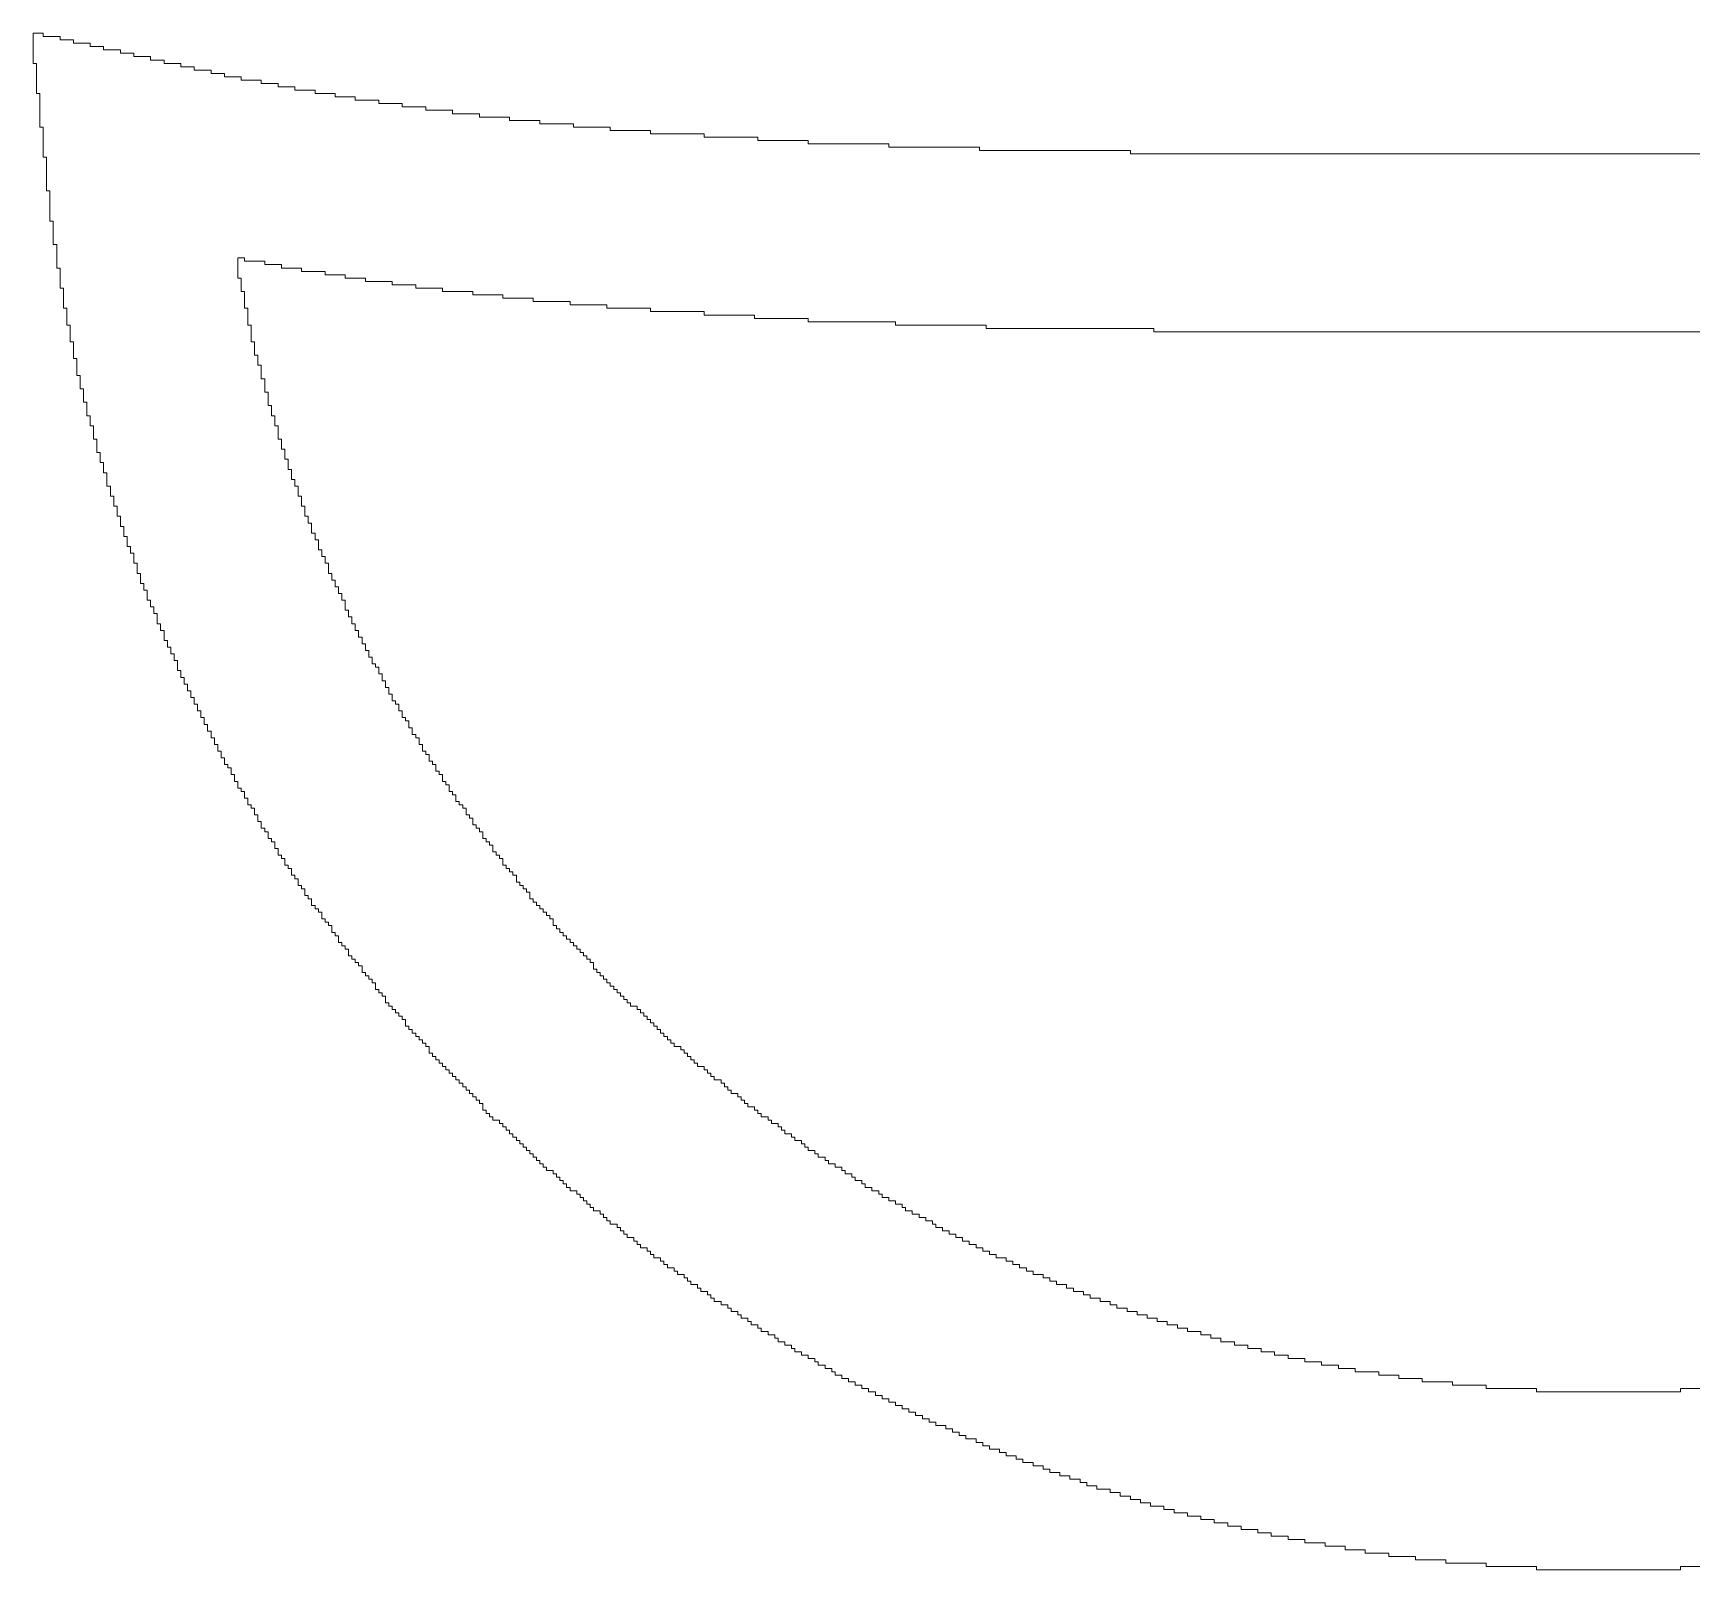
# Model space of a CAD drawing. Header units: inches. Extents: x 0.67 to 2.91, y 19.19 to 21.69.
# Drawn here: x 1.4774 to 1.8038, y 19.5007 to 19.803 of the extents above; entities that cross this region are included whole.
import ezdxf

# ---------------------------------------------------------------- set-up
doc = ezdxf.new("R2010")
doc.units = ezdxf.units.IN
doc.header["$LTSCALE"] = 1.21
doc.header["$MEASUREMENT"] = 0
doc.layers.add('R2V', color=7, linetype='Continuous')

msp = doc.modelspace()

# ---------------------------------------------------------------- linework, layer by layer
at = {"layer": 'R2V', "color": 5, "lineweight": 5}
for points in [[(1.81148, 19.50131, 0), (1.80158, 19.50131, 0), (1.80158, 19.50065, 0), (1.77319, 19.50065, 0), (1.77319, 19.50131, 0), (1.76329, 19.50131, 0), (1.76329, 19.50197, 0), (1.75536, 19.50197, 0), (1.75536, 19.50263, 0), (1.74942, 19.50263, 0), (1.74942, 19.50329, 0), (1.74414, 19.50329, 0), (1.74414, 19.50395, 0), (1.73952, 19.50395, 0), (1.73952, 19.50462, 0), (1.73556, 19.50462, 0), (1.73556, 19.50528, 0), (1.7316, 19.50528, 0), (1.7316, 19.50594, 0), (1.72763, 19.50594, 0), (1.72763, 19.5066, 0), (1.72433, 19.5066, 0), (1.72433, 19.50726, 0), (1.72103, 19.50726, 0), (1.72103, 19.50792, 0), (1.71839, 19.50792, 0), (1.71839, 19.50858, 0), (1.71509, 19.50858, 0), (1.71509, 19.50924, 0), (1.71245, 19.50924, 0), (1.71245, 19.5099, 0), (1.70981, 19.5099, 0), (1.70981, 19.51056, 0), (1.70717, 19.51056, 0), (1.70717, 19.51122, 0), (1.70453, 19.51122, 0), (1.70453, 19.51188, 0), (1.70189, 19.51188, 0), (1.70189, 19.51254, 0), (1.6999, 19.51254, 0), (1.6999, 19.5132, 0), (1.69726, 19.5132, 0), (1.69726, 19.51386, 0), (1.69528, 19.51386, 0), (1.69528, 19.51452, 0), (1.6933, 19.51452, 0), (1.6933, 19.51518, 0), (1.69132, 19.51518, 0), (1.69132, 19.51584, 0), (1.68934, 19.51584, 0), (1.68934, 19.5165, 0), (1.6867, 19.5165, 0), (1.6867, 19.51716, 0), (1.68472, 19.51716, 0), (1.68472, 19.51782, 0), (1.6834, 19.51782, 0), (1.6834, 19.51848, 0), (1.68142, 19.51848, 0), (1.68142, 19.51914, 0), (1.67944, 19.51914, 0), (1.67944, 19.5198, 0), (1.67746, 19.5198, 0), (1.67746, 19.52046, 0), (1.67614, 19.52046, 0), (1.67614, 19.52112, 0), (1.67416, 19.52112, 0), (1.67416, 19.52178, 0), (1.67217, 19.52178, 0), (1.67217, 19.52244, 0), (1.67085, 19.52244, 0), (1.67085, 19.5231, 0), (1.66887, 19.5231, 0), (1.66887, 19.52376, 0), (1.66755, 19.52376, 0), (1.66755, 19.52442, 0), (1.66557, 19.52442, 0), (1.66557, 19.52508, 0), (1.66425, 19.52508, 0), (1.66425, 19.52574, 0), (1.66293, 19.52574, 0), (1.66293, 19.5264, 0), (1.66095, 19.5264, 0), (1.66095, 19.52706, 0), (1.65963, 19.52706, 0), (1.65963, 19.52772, 0), (1.65831, 19.52772, 0), (1.65831, 19.52838, 0), (1.65699, 19.52838, 0), (1.65699, 19.52904, 0), (1.65501, 19.52904, 0), (1.65501, 19.5297, 0), (1.65369, 19.5297, 0), (1.65369, 19.53036, 0), (1.65237, 19.53036, 0), (1.65237, 19.53102, 0), (1.65105, 19.53102, 0), (1.65105, 19.53168, 0), (1.64973, 19.53168, 0), (1.64973, 19.53234, 0), (1.64841, 19.53234, 0), (1.64841, 19.53301, 0), (1.64709, 19.53301, 0), (1.64709, 19.53367, 0), (1.64577, 19.53367, 0), (1.64577, 19.53433, 0), (1.64444, 19.53433, 0), (1.64444, 19.53499, 0), (1.64312, 19.53499, 0), (1.64312, 19.53565, 0), (1.6418, 19.53565, 0), (1.6418, 19.53631, 0), (1.64048, 19.53631, 0), (1.64048, 19.53697, 0), (1.63916, 19.53697, 0), (1.63916, 19.53763, 0), (1.63784, 19.53763, 0), (1.63784, 19.53829, 0), (1.63652, 19.53829, 0), (1.63652, 19.53895, 0), (1.6352, 19.53895, 0), (1.6352, 19.53961, 0), (1.63454, 19.53961, 0), (1.63454, 19.54027, 0), (1.63322, 19.54027, 0), (1.63322, 19.54093, 0), (1.6319, 19.54093, 0), (1.6319, 19.54159, 0), (1.63124, 19.54159, 0), (1.63124, 19.54225, 0), (1.62992, 19.54225, 0), (1.62992, 19.54291, 0), (1.6286, 19.54291, 0), (1.6286, 19.54357, 0), (1.62728, 19.54357, 0), (1.62728, 19.54423, 0), (1.62662, 19.54423, 0), (1.62662, 19.54489, 0), (1.6253, 19.54489, 0), (1.6253, 19.54555, 0), (1.62398, 19.54555, 0), (1.62398, 19.54621, 0), (1.62332, 19.54621, 0), (1.62332, 19.54687, 0), (1.622, 19.54687, 0), (1.622, 19.54753, 0), (1.62068, 19.54753, 0), (1.62068, 19.54819, 0), (1.62002, 19.54819, 0), (1.62002, 19.54885, 0), (1.6187, 19.54885, 0), (1.6187, 19.54951, 0), (1.61804, 19.54951, 0), (1.61804, 19.55017, 0), (1.61671, 19.55017, 0), (1.61671, 19.55083, 0), (1.61605, 19.55083, 0), (1.61605, 19.55149, 0), (1.61473, 19.55149, 0), (1.61473, 19.55215, 0), (1.61407, 19.55215, 0), (1.61407, 19.55281, 0), (1.61275, 19.55281, 0), (1.61275, 19.55347, 0), (1.61143, 19.55347, 0), (1.61143, 19.55413, 0), (1.61077, 19.55413, 0), (1.61077, 19.55479, 0), (1.61011, 19.55479, 0), (1.61011, 19.55545, 0), (1.60879, 19.55545, 0), (1.60879, 19.55611, 0), (1.60813, 19.55611, 0), (1.60813, 19.55677, 0), (1.60681, 19.55677, 0), (1.60681, 19.55743, 0), (1.60615, 19.55743, 0), (1.60615, 19.55809, 0), (1.60549, 19.55809, 0), (1.60549, 19.55875, 0), (1.60417, 19.55875, 0), (1.60417, 19.55941, 0), (1.60351, 19.55941, 0), (1.60351, 19.56007, 0), (1.60219, 19.56007, 0), (1.60219, 19.56074, 0), (1.60153, 19.56074, 0), (1.60153, 19.5614, 0), (1.60087, 19.5614, 0), (1.60087, 19.56206, 0), (1.59955, 19.56206, 0), (1.59955, 19.56272, 0), (1.59889, 19.56272, 0), (1.59889, 19.56338, 0), (1.59823, 19.56338, 0), (1.59823, 19.56404, 0), (1.59691, 19.56404, 0), (1.59691, 19.5647, 0), (1.59625, 19.5647, 0), (1.59625, 19.56536, 0), (1.59559, 19.56536, 0), (1.59559, 19.56602, 0), (1.59427, 19.56602, 0), (1.59427, 19.56668, 0), (1.59361, 19.56668, 0), (1.59361, 19.56734, 0), (1.59295, 19.56734, 0), (1.59295, 19.568, 0), (1.59229, 19.568, 0), (1.59229, 19.56866, 0), (1.59097, 19.56866, 0), (1.59097, 19.56932, 0), (1.59031, 19.56932, 0), (1.59031, 19.56998, 0), (1.58965, 19.56998, 0), (1.58965, 19.57064, 0), (1.58899, 19.57064, 0), (1.58899, 19.5713, 0), (1.58766, 19.5713, 0), (1.58766, 19.57196, 0), (1.587, 19.57196, 0), (1.587, 19.57262, 0), (1.58634, 19.57262, 0), (1.58634, 19.57328, 0), (1.58568, 19.57328, 0), (1.58568, 19.57394, 0), (1.58502, 19.57394, 0), (1.58502, 19.5746, 0), (1.58436, 19.5746, 0), (1.58436, 19.57526, 0), (1.58304, 19.57526, 0), (1.58304, 19.57592, 0), (1.58238, 19.57592, 0), (1.58238, 19.57658, 0), (1.58172, 19.57658, 0), (1.58172, 19.57724, 0), (1.58106, 19.57724, 0), (1.58106, 19.5779, 0), (1.5804, 19.5779, 0), (1.5804, 19.57856, 0), (1.57974, 19.57856, 0), (1.57974, 19.57922, 0), (1.57842, 19.57922, 0), (1.57842, 19.57988, 0), (1.57776, 19.57988, 0), (1.57776, 19.58054, 0), (1.5771, 19.58054, 0), (1.5771, 19.5812, 0), (1.57644, 19.5812, 0), (1.57644, 19.58186, 0), (1.57578, 19.58186, 0), (1.57578, 19.58252, 0), (1.57512, 19.58252, 0), (1.57512, 19.58318, 0), (1.57446, 19.58318, 0), (1.57446, 19.58384, 0), (1.5738, 19.58384, 0), (1.5738, 19.5845, 0), (1.57314, 19.5845, 0), (1.57314, 19.58516, 0), (1.57248, 19.58516, 0), (1.57248, 19.58582, 0), (1.57182, 19.58582, 0), (1.57182, 19.58648, 0), (1.57116, 19.58648, 0), (1.57116, 19.58714, 0), (1.5705, 19.58714, 0), (1.5705, 19.5878, 0), (1.56984, 19.5878, 0), (1.56984, 19.58847, 0), (1.56918, 19.58847, 0), (1.56918, 19.58913, 0), (1.56786, 19.58913, 0), (1.56786, 19.58979, 0), (1.5672, 19.58979, 0), (1.5672, 19.59045, 0), (1.56654, 19.59045, 0), (1.56654, 19.59111, 0), (1.56588, 19.59111, 0), (1.56588, 19.59243, 0), (1.56522, 19.59243, 0), (1.56522, 19.59309, 0), (1.56456, 19.59309, 0), (1.56456, 19.59375, 0), (1.5639, 19.59375, 0), (1.5639, 19.59441, 0), (1.56324, 19.59441, 0), (1.56324, 19.59507, 0), (1.56258, 19.59507, 0), (1.56258, 19.59573, 0), (1.56192, 19.59573, 0), (1.56192, 19.59639, 0), (1.56126, 19.59639, 0), (1.56126, 19.59705, 0), (1.56059, 19.59705, 0), (1.56059, 19.59771, 0), (1.55993, 19.59771, 0), (1.55993, 19.59837, 0), (1.55927, 19.59837, 0), (1.55927, 19.59903, 0), (1.55861, 19.59903, 0), (1.55861, 19.59969, 0), (1.55795, 19.59969, 0), (1.55795, 19.60035, 0), (1.55729, 19.60035, 0), (1.55729, 19.60101, 0), (1.55663, 19.60101, 0), (1.55663, 19.60167, 0), (1.55597, 19.60167, 0), (1.55597, 19.60233, 0), (1.55531, 19.60233, 0), (1.55531, 19.60365, 0), (1.55465, 19.60365, 0), (1.55465, 19.60431, 0), (1.55399, 19.60431, 0), (1.55399, 19.60497, 0), (1.55333, 19.60497, 0), (1.55333, 19.60563, 0), (1.55267, 19.60563, 0), (1.55267, 19.60629, 0), (1.55201, 19.60629, 0), (1.55201, 19.60695, 0), (1.55135, 19.60695, 0), (1.55135, 19.60761, 0), (1.55069, 19.60761, 0), (1.55069, 19.60893, 0), (1.55003, 19.60893, 0), (1.55003, 19.60959, 0), (1.54937, 19.60959, 0), (1.54937, 19.61025, 0), (1.54871, 19.61025, 0), (1.54871, 19.61091, 0), (1.54805, 19.61091, 0), (1.54805, 19.61157, 0), (1.54739, 19.61157, 0), (1.54739, 19.61223, 0), (1.54673, 19.61223, 0), (1.54673, 19.61355, 0), (1.54607, 19.61355, 0), (1.54607, 19.61421, 0), (1.54541, 19.61421, 0), (1.54541, 19.61487, 0), (1.54475, 19.61487, 0), (1.54475, 19.61619, 0), (1.54409, 19.61619, 0), (1.54409, 19.61686, 0), (1.54343, 19.61686, 0), (1.54343, 19.61752, 0), (1.54277, 19.61752, 0), (1.54277, 19.61818, 0), (1.54211, 19.61818, 0), (1.54211, 19.6195, 0), (1.54145, 19.6195, 0), (1.54145, 19.62016, 0), (1.54079, 19.62016, 0), (1.54079, 19.62082, 0), (1.54013, 19.62082, 0), (1.54013, 19.62148, 0), (1.53947, 19.62148, 0), (1.53947, 19.6228, 0), (1.53881, 19.6228, 0), (1.53881, 19.62346, 0), (1.53815, 19.62346, 0), (1.53815, 19.62412, 0), (1.53749, 19.62412, 0), (1.53749, 19.62544, 0), (1.53683, 19.62544, 0), (1.53683, 19.6261, 0), (1.53617, 19.6261, 0), (1.53617, 19.62742, 0), (1.53551, 19.62742, 0), (1.53551, 19.62808, 0), (1.53485, 19.62808, 0), (1.53485, 19.62874, 0), (1.53419, 19.62874, 0), (1.53419, 19.63006, 0), (1.53353, 19.63006, 0), (1.53353, 19.63072, 0), (1.53287, 19.63072, 0), (1.53287, 19.63138, 0), (1.5322, 19.63138, 0), (1.5322, 19.6327, 0), (1.53154, 19.6327, 0), (1.53154, 19.63336, 0), (1.53088, 19.63336, 0), (1.53088, 19.63468, 0), (1.53022, 19.63468, 0), (1.53022, 19.63534, 0), (1.52956, 19.63534, 0), (1.52956, 19.63666, 0), (1.5289, 19.63666, 0), (1.5289, 19.63732, 0), (1.52824, 19.63732, 0), (1.52824, 19.63864, 0), (1.52758, 19.63864, 0), (1.52758, 19.6393, 0), (1.52692, 19.6393, 0), (1.52692, 19.64062, 0), (1.52626, 19.64062, 0), (1.52626, 19.64128, 0), (1.5256, 19.64128, 0), (1.5256, 19.6426, 0), (1.52494, 19.6426, 0), (1.52494, 19.64392, 0), (1.52428, 19.64392, 0), (1.52428, 19.64459, 0), (1.52362, 19.64459, 0), (1.52362, 19.64591, 0), (1.52296, 19.64591, 0), (1.52296, 19.64657, 0), (1.5223, 19.64657, 0), (1.5223, 19.64789, 0), (1.52164, 19.64789, 0), (1.52164, 19.64921, 0), (1.52098, 19.64921, 0), (1.52098, 19.65053, 0), (1.52032, 19.65053, 0), (1.52032, 19.65119, 0), (1.51966, 19.65119, 0), (1.51966, 19.65251, 0), (1.519, 19.65251, 0), (1.519, 19.65383, 0), (1.51834, 19.65383, 0), (1.51834, 19.65449, 0), (1.51768, 19.65449, 0), (1.51768, 19.65581, 0), (1.51702, 19.65581, 0), (1.51702, 19.65713, 0), (1.51636, 19.65713, 0), (1.51636, 19.65845, 0), (1.5157, 19.65845, 0), (1.5157, 19.65911, 0), (1.51504, 19.65911, 0), (1.51504, 19.66043, 0), (1.51438, 19.66043, 0), (1.51438, 19.66175, 0), (1.51372, 19.66175, 0), (1.51372, 19.66307, 0), (1.51306, 19.66307, 0), (1.51306, 19.66439, 0), (1.5124, 19.66439, 0), (1.5124, 19.66571, 0), (1.51174, 19.66571, 0), (1.51174, 19.66703, 0), (1.51108, 19.66703, 0), (1.51108, 19.66835, 0), (1.51042, 19.66835, 0), (1.51042, 19.66967, 0), (1.50976, 19.66967, 0), (1.50976, 19.67099, 0), (1.5091, 19.67099, 0), (1.5091, 19.67232, 0), (1.50844, 19.67232, 0), (1.50844, 19.67364, 0), (1.50778, 19.67364, 0), (1.50778, 19.67496, 0), (1.50712, 19.67496, 0), (1.50712, 19.67628, 0), (1.50646, 19.67628, 0), (1.50646, 19.6776, 0), (1.5058, 19.6776, 0), (1.5058, 19.67958, 0), (1.50514, 19.67958, 0), (1.50514, 19.6809, 0), (1.50447, 19.6809, 0), (1.50447, 19.68222, 0), (1.50381, 19.68222, 0), (1.50381, 19.68354, 0), (1.50315, 19.68354, 0), (1.50315, 19.68552, 0), (1.50249, 19.68552, 0), (1.50249, 19.68684, 0), (1.50183, 19.68684, 0), (1.50183, 19.68882, 0), (1.50117, 19.68882, 0), (1.50117, 19.69014, 0), (1.50051, 19.69014, 0), (1.50051, 19.69146, 0), (1.49985, 19.69146, 0), (1.49985, 19.69344, 0), (1.49919, 19.69344, 0), (1.49919, 19.69476, 0), (1.49853, 19.69476, 0), (1.49853, 19.69674, 0), (1.49787, 19.69674, 0), (1.49787, 19.69872, 0), (1.49721, 19.69872, 0), (1.49721, 19.70071, 0), (1.49655, 19.70071, 0), (1.49655, 19.70203, 0), (1.49589, 19.70203, 0), (1.49589, 19.70401, 0), (1.49523, 19.70401, 0), (1.49523, 19.70599, 0), (1.49457, 19.70599, 0), (1.49457, 19.70797, 0), (1.49391, 19.70797, 0), (1.49391, 19.70995, 0), (1.49325, 19.70995, 0), (1.49325, 19.71193, 0), (1.49259, 19.71193, 0), (1.49259, 19.71391, 0), (1.49193, 19.71391, 0), (1.49193, 19.71655, 0), (1.49127, 19.71655, 0), (1.49127, 19.71853, 0), (1.49061, 19.71853, 0), (1.49061, 19.72051, 0), (1.48995, 19.72051, 0), (1.48995, 19.72315, 0), (1.48929, 19.72315, 0), (1.48929, 19.72579, 0), (1.48863, 19.72579, 0), (1.48863, 19.72777, 0), (1.48797, 19.72777, 0), (1.48797, 19.73042, 0), (1.48731, 19.73042, 0), (1.48731, 19.73306, 0), (1.48665, 19.73306, 0), (1.48665, 19.7357, 0), (1.48599, 19.7357, 0), (1.48599, 19.739, 0), (1.48533, 19.739, 0), (1.48533, 19.7423, 0), (1.48467, 19.7423, 0), (1.48467, 19.7456, 0), (1.48401, 19.7456, 0), (1.48401, 19.7489, 0), (1.48335, 19.7489, 0), (1.48335, 19.75286, 0), (1.48269, 19.75286, 0), (1.48269, 19.75683, 0), (1.48203, 19.75683, 0), (1.48203, 19.76145, 0), (1.48137, 19.76145, 0), (1.48137, 19.76607, 0), (1.48071, 19.76607, 0), (1.48071, 19.77201, 0), (1.48005, 19.77201, 0), (1.48005, 19.77861, 0), (1.47939, 19.77861, 0), (1.47939, 19.78456, 0), (1.47873, 19.78456, 0), (1.47873, 19.79116, 0), (1.47807, 19.79116, 0), (1.47807, 19.7971, 0), (1.47741, 19.7971, 0), (1.47741, 19.80304, 0), (1.47939, 19.80304, 0), (1.47939, 19.80238, 0), (1.48269, 19.80238, 0), (1.48269, 19.80172, 0), (1.48533, 19.80172, 0), (1.48533, 19.80106, 0), (1.48863, 19.80106, 0), (1.48863, 19.8004, 0), (1.49127, 19.8004, 0), (1.49127, 19.79974, 0), (1.49457, 19.79974, 0), (1.49457, 19.79908, 0), (1.49721, 19.79908, 0), (1.49721, 19.79842, 0), (1.50051, 19.79842, 0), (1.50051, 19.79776, 0), (1.50315, 19.79776, 0), (1.50315, 19.7971, 0), (1.50646, 19.7971, 0), (1.50646, 19.79644, 0), (1.5091, 19.79644, 0), (1.5091, 19.79578, 0), (1.5124, 19.79578, 0), (1.5124, 19.79512, 0), (1.51504, 19.79512, 0), (1.51504, 19.79446, 0), (1.51834, 19.79446, 0), (1.51834, 19.7938, 0), (1.5223, 19.7938, 0), (1.5223, 19.79314, 0), (1.5256, 19.79314, 0), (1.5256, 19.79248, 0), (1.5289, 19.79248, 0), (1.5289, 19.79182, 0), (1.53287, 19.79182, 0), (1.53287, 19.79116, 0), (1.53683, 19.79116, 0), (1.53683, 19.7905, 0), (1.54079, 19.7905, 0), (1.54079, 19.78984, 0), (1.54541, 19.78984, 0), (1.54541, 19.78918, 0), (1.55003, 19.78918, 0), (1.55003, 19.78852, 0), (1.55465, 19.78852, 0), (1.55465, 19.78786, 0), (1.55993, 19.78786, 0), (1.55993, 19.7872, 0), (1.56522, 19.7872, 0), (1.56522, 19.78654, 0), (1.57116, 19.78654, 0), (1.57116, 19.78588, 0), (1.5771, 19.78588, 0), (1.5771, 19.78522, 0), (1.5837, 19.78522, 0), (1.5837, 19.78456, 0), (1.59097, 19.78456, 0), (1.59097, 19.78389, 0), (1.59889, 19.78389, 0), (1.59889, 19.78323, 0), (1.60945, 19.78323, 0), (1.60945, 19.78257, 0), (1.62002, 19.78257, 0), (1.62002, 19.78191, 0), (1.62992, 19.78191, 0), (1.62992, 19.78125, 0), (1.64577, 19.78125, 0), (1.64577, 19.78059, 0), (1.66359, 19.78059, 0), (1.66359, 19.77993, 0), (1.6933, 19.77993, 0), (1.6933, 19.77927, 0), (1.88147, 19.77927, 0)], [(1.87685, 19.74428, 0), (1.69792, 19.74428, 0), (1.69792, 19.74494, 0), (1.66491, 19.74494, 0), (1.66491, 19.7456, 0), (1.64709, 19.7456, 0), (1.64709, 19.74626, 0), (1.62992, 19.74626, 0), (1.62992, 19.74692, 0), (1.61936, 19.74692, 0), (1.61936, 19.74758, 0), (1.60945, 19.74758, 0), (1.60945, 19.74824, 0), (1.59889, 19.74824, 0), (1.59889, 19.7489, 0), (1.59031, 19.7489, 0), (1.59031, 19.74956, 0), (1.58304, 19.74956, 0), (1.58304, 19.75022, 0), (1.57578, 19.75022, 0), (1.57578, 19.75088, 0), (1.56984, 19.75088, 0), (1.56984, 19.75154, 0), (1.5639, 19.75154, 0), (1.5639, 19.7522, 0), (1.55795, 19.7522, 0), (1.55795, 19.75286, 0), (1.55267, 19.75286, 0), (1.55267, 19.75352, 0), (1.54805, 19.75352, 0), (1.54805, 19.75418, 0), (1.54277, 19.75418, 0), (1.54277, 19.75484, 0), (1.53881, 19.75484, 0), (1.53881, 19.7555, 0), (1.53485, 19.7555, 0), (1.53485, 19.75616, 0), (1.53022, 19.75616, 0), (1.53022, 19.75683, 0), (1.52626, 19.75683, 0), (1.52626, 19.75749, 0), (1.52296, 19.75749, 0), (1.52296, 19.75815, 0), (1.519, 19.75815, 0), (1.519, 19.75881, 0), (1.51768, 19.75881, 0), (1.51768, 19.75484, 0), (1.51834, 19.75484, 0), (1.51834, 19.7522, 0), (1.519, 19.7522, 0), (1.519, 19.7489, 0), (1.51966, 19.7489, 0), (1.51966, 19.7456, 0), (1.52032, 19.7456, 0), (1.52032, 19.7423, 0), (1.52098, 19.7423, 0), (1.52098, 19.73966, 0), (1.52164, 19.73966, 0), (1.52164, 19.73768, 0), (1.5223, 19.73768, 0), (1.5223, 19.73504, 0), (1.52296, 19.73504, 0), (1.52296, 19.7324, 0), (1.52362, 19.7324, 0), (1.52362, 19.72976, 0), (1.52428, 19.72976, 0), (1.52428, 19.72777, 0), (1.52494, 19.72777, 0), (1.52494, 19.72579, 0), (1.5256, 19.72579, 0), (1.5256, 19.72315, 0), (1.52626, 19.72315, 0), (1.52626, 19.72117, 0), (1.52692, 19.72117, 0), (1.52692, 19.71919, 0), (1.52758, 19.71919, 0), (1.52758, 19.71721, 0), (1.52824, 19.71721, 0), (1.52824, 19.71523, 0), (1.5289, 19.71523, 0), (1.5289, 19.71391, 0), (1.52956, 19.71391, 0), (1.52956, 19.71193, 0), (1.53022, 19.71193, 0), (1.53022, 19.70995, 0), (1.53088, 19.70995, 0), (1.53088, 19.70797, 0), (1.53154, 19.70797, 0), (1.53154, 19.70665, 0), (1.5322, 19.70665, 0), (1.5322, 19.70467, 0), (1.53287, 19.70467, 0), (1.53287, 19.70335, 0), (1.53353, 19.70335, 0), (1.53353, 19.70137, 0), (1.53419, 19.70137, 0), (1.53419, 19.70004, 0), (1.53485, 19.70004, 0), (1.53485, 19.69872, 0), (1.53551, 19.69872, 0), (1.53551, 19.69674, 0), (1.53617, 19.69674, 0), (1.53617, 19.69542, 0), (1.53683, 19.69542, 0), (1.53683, 19.6941, 0), (1.53749, 19.6941, 0), (1.53749, 19.69278, 0), (1.53815, 19.69278, 0), (1.53815, 19.69146, 0), (1.53881, 19.69146, 0), (1.53881, 19.68948, 0), (1.53947, 19.68948, 0), (1.53947, 19.68816, 0), (1.54013, 19.68816, 0), (1.54013, 19.68684, 0), (1.54079, 19.68684, 0), (1.54079, 19.68552, 0), (1.54145, 19.68552, 0), (1.54145, 19.6842, 0), (1.54211, 19.6842, 0), (1.54211, 19.68288, 0), (1.54277, 19.68288, 0), (1.54277, 19.68156, 0), (1.54343, 19.68156, 0), (1.54343, 19.68024, 0), (1.54409, 19.68024, 0), (1.54409, 19.67892, 0), (1.54475, 19.67892, 0), (1.54475, 19.67826, 0), (1.54541, 19.67826, 0), (1.54541, 19.67694, 0), (1.54607, 19.67694, 0), (1.54607, 19.67562, 0), (1.54673, 19.67562, 0), (1.54673, 19.6743, 0), (1.54739, 19.6743, 0), (1.54739, 19.67298, 0), (1.54805, 19.67298, 0), (1.54805, 19.67165, 0), (1.54871, 19.67165, 0), (1.54871, 19.67099, 0), (1.54937, 19.67099, 0), (1.54937, 19.66967, 0), (1.55003, 19.66967, 0), (1.55003, 19.66835, 0), (1.55069, 19.66835, 0), (1.55069, 19.66769, 0), (1.55135, 19.66769, 0), (1.55135, 19.66637, 0), (1.55201, 19.66637, 0), (1.55201, 19.66505, 0), (1.55267, 19.66505, 0), (1.55267, 19.66439, 0), (1.55333, 19.66439, 0), (1.55333, 19.66307, 0), (1.55399, 19.66307, 0), (1.55399, 19.66175, 0), (1.55465, 19.66175, 0), (1.55465, 19.66109, 0), (1.55531, 19.66109, 0), (1.55531, 19.65977, 0), (1.55597, 19.65977, 0), (1.55597, 19.65911, 0), (1.55663, 19.65911, 0), (1.55663, 19.65779, 0), (1.55729, 19.65779, 0), (1.55729, 19.65713, 0), (1.55795, 19.65713, 0), (1.55795, 19.65581, 0), (1.55861, 19.65581, 0), (1.55861, 19.65515, 0), (1.55927, 19.65515, 0), (1.55927, 19.65383, 0), (1.55993, 19.65383, 0), (1.55993, 19.65317, 0), (1.56059, 19.65317, 0), (1.56059, 19.65185, 0), (1.56126, 19.65185, 0), (1.56126, 19.65119, 0), (1.56192, 19.65119, 0), (1.56192, 19.65053, 0), (1.56258, 19.65053, 0), (1.56258, 19.64921, 0), (1.56324, 19.64921, 0), (1.56324, 19.64855, 0), (1.5639, 19.64855, 0), (1.5639, 19.64723, 0), (1.56456, 19.64723, 0), (1.56456, 19.64657, 0), (1.56522, 19.64657, 0), (1.56522, 19.64591, 0), (1.56588, 19.64591, 0), (1.56588, 19.64459, 0), (1.56654, 19.64459, 0), (1.56654, 19.64392, 0), (1.5672, 19.64392, 0), (1.5672, 19.64326, 0), (1.56786, 19.64326, 0), (1.56786, 19.64194, 0), (1.56852, 19.64194, 0), (1.56852, 19.64128, 0), (1.56918, 19.64128, 0), (1.56918, 19.64062, 0), (1.56984, 19.64062, 0), (1.56984, 19.6393, 0), (1.5705, 19.6393, 0), (1.5705, 19.63864, 0), (1.57116, 19.63864, 0), (1.57116, 19.63798, 0), (1.57182, 19.63798, 0), (1.57182, 19.63732, 0), (1.57248, 19.63732, 0), (1.57248, 19.636, 0), (1.57314, 19.636, 0), (1.57314, 19.63534, 0), (1.5738, 19.63534, 0), (1.5738, 19.63468, 0), (1.57446, 19.63468, 0), (1.57446, 19.63402, 0), (1.57512, 19.63402, 0), (1.57512, 19.6327, 0), (1.57578, 19.6327, 0), (1.57578, 19.63204, 0), (1.57644, 19.63204, 0), (1.57644, 19.63138, 0), (1.5771, 19.63138, 0), (1.5771, 19.63072, 0), (1.57776, 19.63072, 0), (1.57776, 19.63006, 0), (1.57842, 19.63006, 0), (1.57842, 19.6294, 0), (1.57908, 19.6294, 0), (1.57908, 19.62874, 0), (1.57974, 19.62874, 0), (1.57974, 19.62742, 0), (1.5804, 19.62742, 0), (1.5804, 19.62676, 0), (1.58106, 19.62676, 0), (1.58106, 19.6261, 0), (1.58172, 19.6261, 0), (1.58172, 19.62544, 0), (1.58238, 19.62544, 0), (1.58238, 19.62478, 0), (1.58304, 19.62478, 0), (1.58304, 19.62412, 0), (1.5837, 19.62412, 0), (1.5837, 19.62346, 0), (1.58436, 19.62346, 0), (1.58436, 19.6228, 0), (1.58502, 19.6228, 0), (1.58502, 19.62214, 0), (1.58568, 19.62214, 0), (1.58568, 19.62148, 0), (1.58634, 19.62148, 0), (1.58634, 19.62082, 0), (1.587, 19.62082, 0), (1.587, 19.62016, 0), (1.58766, 19.62016, 0), (1.58766, 19.61884, 0), (1.58832, 19.61884, 0), (1.58832, 19.61818, 0), (1.58899, 19.61818, 0), (1.58899, 19.61752, 0), (1.58965, 19.61752, 0), (1.58965, 19.61686, 0), (1.59031, 19.61686, 0), (1.59031, 19.61619, 0), (1.59097, 19.61619, 0), (1.59097, 19.61553, 0), (1.59163, 19.61553, 0), (1.59163, 19.61487, 0), (1.59229, 19.61487, 0), (1.59229, 19.61421, 0), (1.59295, 19.61421, 0), (1.59295, 19.61355, 0), (1.59361, 19.61355, 0), (1.59361, 19.61289, 0), (1.59427, 19.61289, 0), (1.59427, 19.61223, 0), (1.59493, 19.61223, 0), (1.59493, 19.61157, 0), (1.59625, 19.61157, 0), (1.59625, 19.61091, 0), (1.59691, 19.61091, 0), (1.59691, 19.61025, 0), (1.59757, 19.61025, 0), (1.59757, 19.60959, 0), (1.59823, 19.60959, 0), (1.59823, 19.60893, 0), (1.59889, 19.60893, 0), (1.59889, 19.60827, 0), (1.59955, 19.60827, 0), (1.59955, 19.60761, 0), (1.60021, 19.60761, 0), (1.60021, 19.60695, 0), (1.60087, 19.60695, 0), (1.60087, 19.60629, 0), (1.60153, 19.60629, 0), (1.60153, 19.60563, 0), (1.60219, 19.60563, 0), (1.60219, 19.60497, 0), (1.60285, 19.60497, 0), (1.60285, 19.60431, 0), (1.60351, 19.60431, 0), (1.60351, 19.60365, 0), (1.60483, 19.60365, 0), (1.60483, 19.60299, 0), (1.60549, 19.60299, 0), (1.60549, 19.60233, 0), (1.60615, 19.60233, 0), (1.60615, 19.60167, 0), (1.60681, 19.60167, 0), (1.60681, 19.60101, 0), (1.60747, 19.60101, 0), (1.60747, 19.60035, 0), (1.60813, 19.60035, 0), (1.60813, 19.59969, 0), (1.60945, 19.59969, 0), (1.60945, 19.59903, 0), (1.61011, 19.59903, 0), (1.61011, 19.59837, 0), (1.61077, 19.59837, 0), (1.61077, 19.59771, 0), (1.61143, 19.59771, 0), (1.61143, 19.59705, 0), (1.61275, 19.59705, 0), (1.61275, 19.59639, 0), (1.61341, 19.59639, 0), (1.61341, 19.59573, 0), (1.61407, 19.59573, 0), (1.61407, 19.59507, 0), (1.61473, 19.59507, 0), (1.61473, 19.59441, 0), (1.61605, 19.59441, 0), (1.61605, 19.59375, 0), (1.61671, 19.59375, 0), (1.61671, 19.59309, 0), (1.61738, 19.59309, 0), (1.61738, 19.59243, 0), (1.61804, 19.59243, 0), (1.61804, 19.59177, 0), (1.61936, 19.59177, 0), (1.61936, 19.59111, 0), (1.62002, 19.59111, 0), (1.62002, 19.59045, 0), (1.62068, 19.59045, 0), (1.62068, 19.58979, 0), (1.622, 19.58979, 0), (1.622, 19.58913, 0), (1.62266, 19.58913, 0), (1.62266, 19.58847, 0), (1.62398, 19.58847, 0), (1.62398, 19.5878, 0), (1.62464, 19.5878, 0), (1.62464, 19.58714, 0), (1.6253, 19.58714, 0), (1.6253, 19.58648, 0), (1.62662, 19.58648, 0), (1.62662, 19.58582, 0), (1.62728, 19.58582, 0), (1.62728, 19.58516, 0), (1.6286, 19.58516, 0), (1.6286, 19.5845, 0), (1.62926, 19.5845, 0), (1.62926, 19.58384, 0), (1.62992, 19.58384, 0), (1.62992, 19.58318, 0), (1.63124, 19.58318, 0), (1.63124, 19.58252, 0), (1.6319, 19.58252, 0), (1.6319, 19.58186, 0), (1.63322, 19.58186, 0), (1.63322, 19.5812, 0), (1.63388, 19.5812, 0), (1.63388, 19.58054, 0), (1.6352, 19.58054, 0), (1.6352, 19.57988, 0), (1.63652, 19.57988, 0), (1.63652, 19.57922, 0), (1.63718, 19.57922, 0), (1.63718, 19.57856, 0), (1.6385, 19.57856, 0), (1.6385, 19.5779, 0), (1.63916, 19.5779, 0), (1.63916, 19.57724, 0), (1.64048, 19.57724, 0), (1.64048, 19.57658, 0), (1.64114, 19.57658, 0), (1.64114, 19.57592, 0), (1.64246, 19.57592, 0), (1.64246, 19.57526, 0), (1.64378, 19.57526, 0), (1.64378, 19.5746, 0), (1.64444, 19.5746, 0), (1.64444, 19.57394, 0), (1.64577, 19.57394, 0), (1.64577, 19.57328, 0), (1.64709, 19.57328, 0), (1.64709, 19.57262, 0), (1.64841, 19.57262, 0), (1.64841, 19.57196, 0), (1.64907, 19.57196, 0), (1.64907, 19.5713, 0), (1.65039, 19.5713, 0), (1.65039, 19.57064, 0), (1.65171, 19.57064, 0), (1.65171, 19.56998, 0), (1.65303, 19.56998, 0), (1.65303, 19.56932, 0), (1.65435, 19.56932, 0), (1.65435, 19.56866, 0), (1.65501, 19.56866, 0), (1.65501, 19.568, 0), (1.65633, 19.568, 0), (1.65633, 19.56734, 0), (1.65765, 19.56734, 0), (1.65765, 19.56668, 0), (1.65897, 19.56668, 0), (1.65897, 19.56602, 0), (1.66029, 19.56602, 0), (1.66029, 19.56536, 0), (1.66161, 19.56536, 0), (1.66161, 19.5647, 0), (1.66293, 19.5647, 0), (1.66293, 19.56404, 0), (1.66425, 19.56404, 0), (1.66425, 19.56338, 0), (1.66557, 19.56338, 0), (1.66557, 19.56272, 0), (1.66689, 19.56272, 0), (1.66689, 19.56206, 0), (1.66887, 19.56206, 0), (1.66887, 19.5614, 0), (1.67019, 19.5614, 0), (1.67019, 19.56074, 0), (1.67151, 19.56074, 0), (1.67151, 19.56007, 0), (1.67284, 19.56007, 0), (1.67284, 19.55941, 0), (1.67416, 19.55941, 0), (1.67416, 19.55875, 0), (1.67614, 19.55875, 0), (1.67614, 19.55809, 0), (1.67746, 19.55809, 0), (1.67746, 19.55743, 0), (1.67878, 19.55743, 0), (1.67878, 19.55677, 0), (1.68076, 19.55677, 0), (1.68076, 19.55611, 0), (1.68208, 19.55611, 0), (1.68208, 19.55545, 0), (1.68406, 19.55545, 0), (1.68406, 19.55479, 0), (1.68538, 19.55479, 0), (1.68538, 19.55413, 0), (1.68736, 19.55413, 0), (1.68736, 19.55347, 0), (1.68934, 19.55347, 0), (1.68934, 19.55281, 0), (1.69066, 19.55281, 0), (1.69066, 19.55215, 0), (1.69264, 19.55215, 0), (1.69264, 19.55149, 0), (1.69462, 19.55149, 0), (1.69462, 19.55083, 0), (1.6966, 19.55083, 0), (1.6966, 19.55017, 0), (1.69858, 19.55017, 0), (1.69858, 19.54951, 0), (1.70056, 19.54951, 0), (1.70056, 19.54885, 0), (1.70255, 19.54885, 0), (1.70255, 19.54819, 0), (1.70453, 19.54819, 0), (1.70453, 19.54753, 0), (1.70717, 19.54753, 0), (1.70717, 19.54687, 0), (1.70915, 19.54687, 0), (1.70915, 19.54621, 0), (1.71113, 19.54621, 0), (1.71113, 19.54555, 0), (1.71377, 19.54555, 0), (1.71377, 19.54489, 0), (1.71641, 19.54489, 0), (1.71641, 19.54423, 0), (1.71905, 19.54423, 0), (1.71905, 19.54357, 0), (1.72169, 19.54357, 0), (1.72169, 19.54291, 0), (1.72433, 19.54291, 0), (1.72433, 19.54225, 0), (1.72763, 19.54225, 0), (1.72763, 19.54159, 0), (1.73094, 19.54159, 0), (1.73094, 19.54093, 0), (1.73424, 19.54093, 0), (1.73424, 19.54027, 0), (1.73754, 19.54027, 0), (1.73754, 19.53961, 0), (1.74216, 19.53961, 0), (1.74216, 19.53895, 0), (1.74612, 19.53895, 0), (1.74612, 19.53829, 0), (1.75074, 19.53829, 0), (1.75074, 19.53763, 0), (1.75669, 19.53763, 0), (1.75669, 19.53697, 0), (1.76329, 19.53697, 0), (1.76329, 19.53631, 0), (1.77319, 19.53631, 0), (1.77319, 19.53565, 0), (1.80158, 19.53565, 0), (1.80158, 19.53631, 0), (1.81148, 19.53631, 0)]]:
    msp.add_polyline3d(points, dxfattribs=at)

doc.saveas('drawing.dxf')
